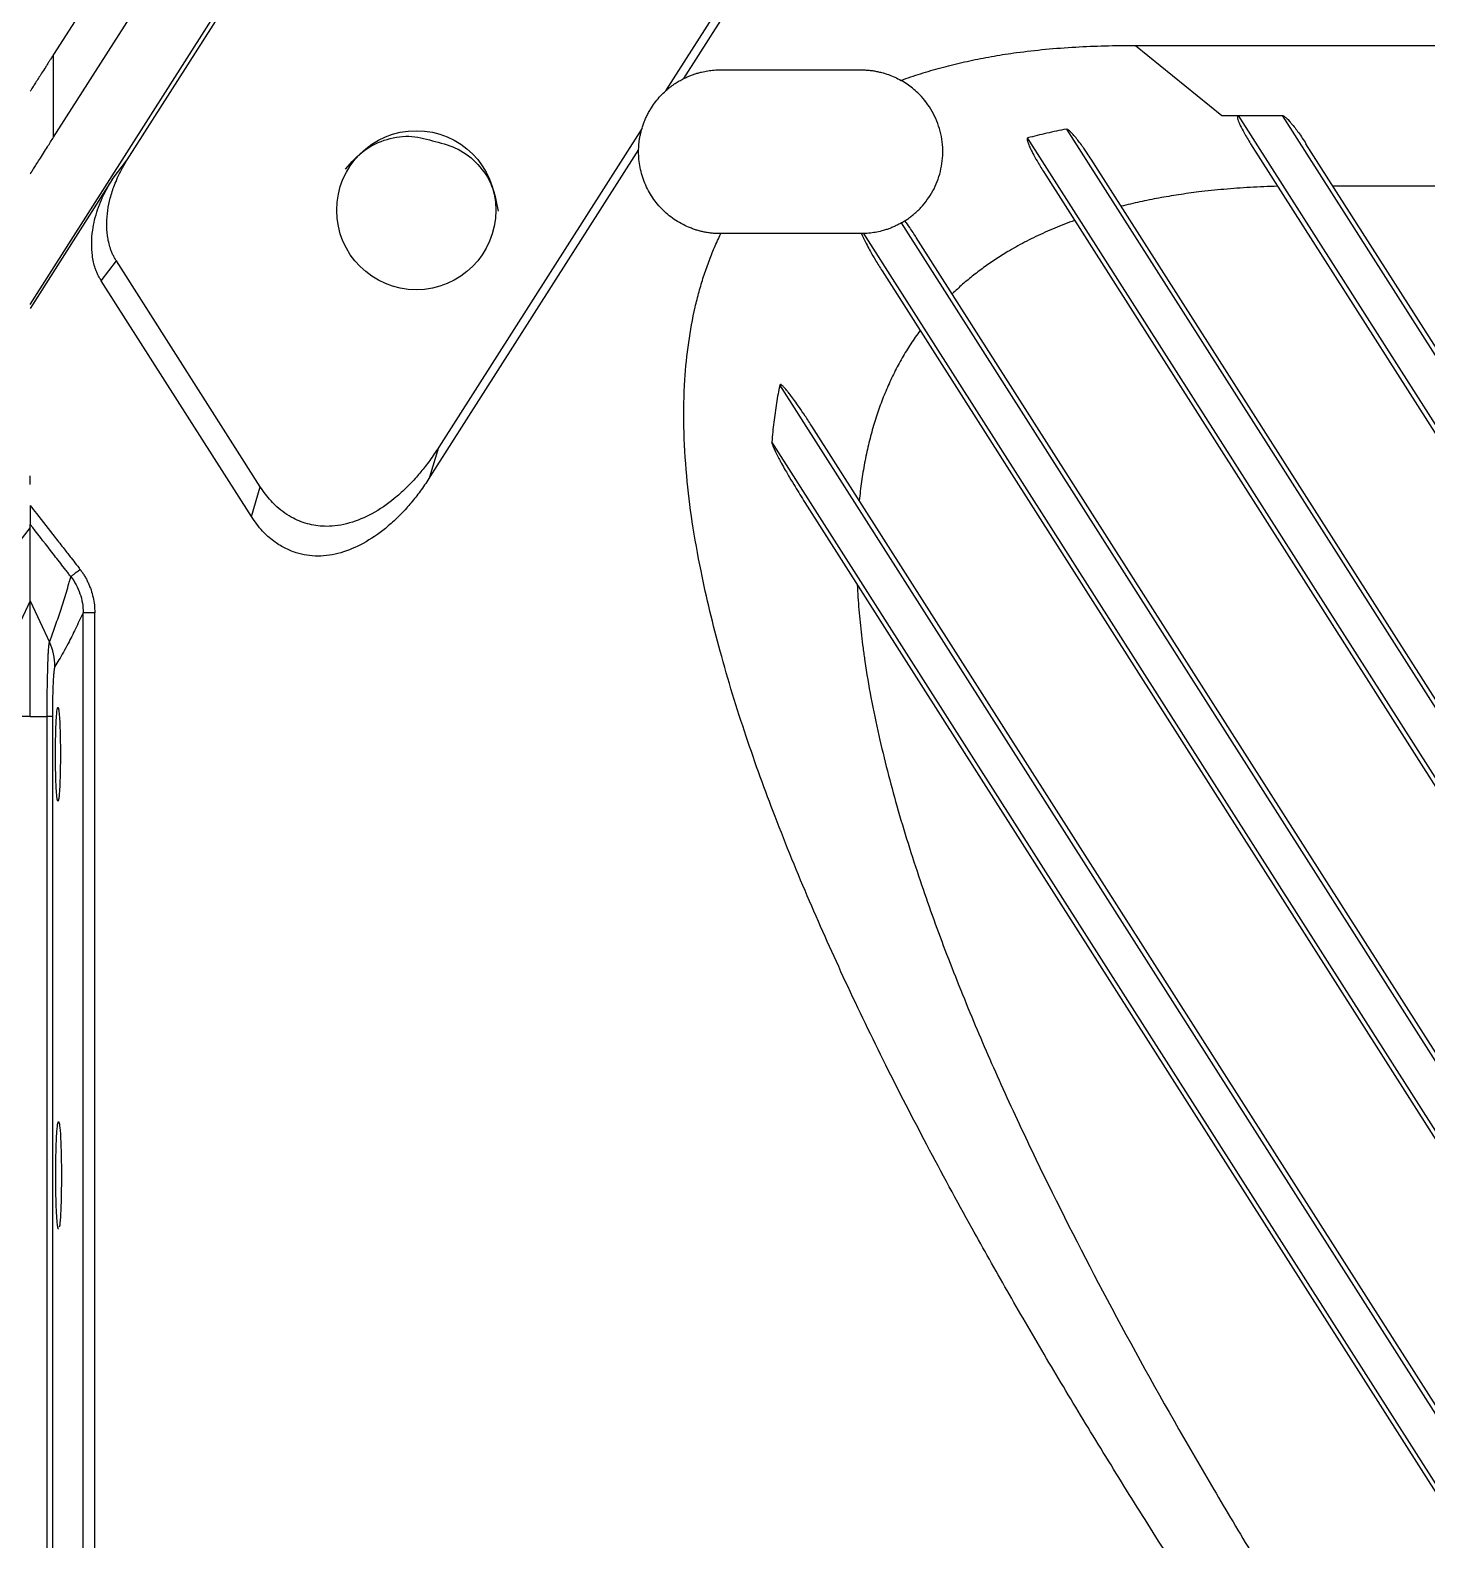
# Model space of a CAD drawing. Header units: millimetres. Extents: x 620 to 19791, y 2539 to 6969.
# Drawn here: x 17327 to 17386.6, y 4389.7 to 4454.3 of the extents above; entities that cross this region are included whole.
import ezdxf

# ---------------------------------------------------------------- set-up
doc = ezdxf.new("R2010")
doc.units = ezdxf.units.MM

# ---------------------------------------------------------------- blocks, each defined once
blk = doc.blocks.new('tugj')
at = {"color": 7, "linetype": 'Continuous', "lineweight": 25}
for p, q in [((12619.184, 5155.616), (12606.543, 5135.772)), ((12606.543, 5132.236), (12621.437, 5155.616)), ((12605.543, 5125.082), (12623.326, 5152.997)), ((12609.694, 5131.273), (12623.467, 5152.892)), ((12632.709, 5134.224), (12636.924, 5140.841)), ((12633.471, 5134.743), (12637.299, 5140.751)), ((12606.543, 5132.236), (12606.543, 5135.772)), ((12652.78, 5136.161), (12726.711, 5136.161)), ((12652.78, 5136.161), (12656.47, 5133.16)), ((12635.043, 5135.116), (12641.043, 5135.116)), ((12656.47, 5133.16), (12656.928, 5133.16)), ((12656.928, 5133.16), (12657.168, 5133.159)), ((12657.168, 5133.159), (12659.063, 5133.16)), ((12657.168, 5133.159), (12752.334, 4983.776)), ((12752.333, 4986.753), (12659.063, 5133.16)), ((12631.692, 5132.629), (12623.005, 5118.993)), ((12649.824, 5132.585), (12752.333, 4971.678)), ((12752.333, 4968.7), (12648.169, 5132.206)), ((12657.692, 5131.96), (12752.165, 4983.668)), ((12752.502, 4986.861), (12660.063, 5131.961)), ((12609.049, 5130.424), (12609.694, 5131.273)), ((12631.544, 5131.718), (12622.628, 5117.723)), ((12752.502, 4971.785), (12650.88, 5131.3)), ((12648.843, 5130.775), (12752.165, 4968.593)), ((12609.049, 5130.424), (12605.543, 5124.92)), ((12661.21, 5130.161), (12668.443, 5130.161)), ((12752.333, 4956.603), (12642.775, 5128.574)), ((12752.333, 4953.625), (12641.169, 5128.118)), ((12752.502, 4956.71), (12643.411, 5127.949)), ((12608.582, 5126.099), (12609.226, 5126.948)), ((12615.373, 5117.3), (12609.226, 5126.948)), ((12614.996, 5116.031), (12608.582, 5126.099)), ((12641.95, 5126.52), (12752.165, 4953.517)), ((12752.333, 4941.527), (12637.58, 5121.653)), ((12752.502, 4941.635), (12638.946, 5119.882)), ((12622.628, 5117.723), (12623.005, 5118.993)), ((12752.333, 4938.549), (12637.236, 5119.216)), ((12614.996, 5116.031), (12615.373, 5117.3)), ((12638.646, 5116.63), (12752.165, 4938.442)), ((12605.543, 5115.557), (12604.961, 5114.797)), ((12605.542, 5112.426), (12606.366, 5110.656)), ((12607.804, 5059.067), (12607.804, 5111.914)), ((12608.304, 5058.916), (12608.304, 5111.914)), ((12605.543, 5107.475), (12604.818, 5107.475)), ((12605.543, 5107.475), (12606.268, 5107.475)), ((12606.268, 4868.257), (12606.268, 5107.475)), ((12606.492, 5107.475), (12606.492, 4868.257))]:
    blk.add_line(p, q, dxfattribs=at)
at = {"color": 7, "linetype": 'Continuous', "lineweight": 25, "flags": 128}
blk.add_lwpolyline([(12605.543, 5112.426), (12605.131, 5111.541), (12604.719, 5110.656)], dxfattribs=at)
at = {"color": 7, "linetype": 'Continuous', "lineweight": 25}
blk.add_circle((12622.043, 5129.116), 3.4, dxfattribs=at)
for points, knots in [([(12606.543, 5135.772), (12606.511, 5135.722), (12606.452, 5135.63), (12606.37, 5135.501), (12606.3, 5135.39), (12606.242, 5135.298), (12606.154, 5135.158), (12606.039, 5134.979), (12605.898, 5134.759), (12605.772, 5134.566), (12605.679, 5134.419), (12605.62, 5134.318), (12605.581, 5134.252), (12605.549, 5134.21), (12605.545, 5134.205), (12605.543, 5134.202)], [0, 0, 0, 0, 0.076408, 0.143264, 0.200569, 0.248324, 0.286531, 0.419799, 0.534069, 0.651314, 0.759619, 0.819962, 0.870152, 0.932977, 1, 1, 1, 1]), ([(12642.757, 5134.667), (12642.896, 5134.716), (12643.174, 5134.815), (12643.596, 5134.953), (12644.025, 5135.084), (12644.461, 5135.207), (12644.903, 5135.322), (12645.352, 5135.43), (12645.807, 5135.53), (12646.269, 5135.623), (12646.737, 5135.708), (12647.212, 5135.785), (12647.94, 5135.89), (12648.943, 5136.004), (12650.201, 5136.098), (12651.487, 5136.152), (12652.34, 5136.158), (12652.78, 5136.161)], [0, 0, 0, 0, 0.04327, 0.086907, 0.130931, 0.175359, 0.220209, 0.2655, 0.311249, 0.357472, 0.404186, 0.451405, 0.499145, 0.621038, 0.748619, 0.870491, 1, 1, 1, 1]), ([(12633.471, 5134.743), (12633.52, 5134.767), (12633.618, 5134.814), (12633.768, 5134.877), (12633.921, 5134.932), (12634.077, 5134.981), (12634.27, 5135.031), (12634.501, 5135.077), (12634.771, 5135.11), (12634.952, 5135.114), (12635.043, 5135.116)], [0, 0, 0, 0, 0.1001719, 0.2000442, 0.2998342, 0.39976, 0.5000388, 0.6667868, 0.8331036, 1, 1, 1, 1]), ([(12641.043, 5135.116), (12641.102, 5135.115), (12641.222, 5135.113), (12641.401, 5135.099), (12641.578, 5135.076), (12641.754, 5135.044), (12641.968, 5134.994), (12642.216, 5134.917), (12642.493, 5134.807), (12642.669, 5134.713), (12642.757, 5134.667)], [0, 0, 0, 0, 0.100224, 0.200078, 0.299824, 0.399726, 0.500047, 0.666835, 0.833078, 1, 1, 1, 1]), ([(12632.709, 5134.224), (12632.741, 5134.252), (12632.807, 5134.31), (12632.905, 5134.389), (12633.005, 5134.463), (12633.131, 5134.551), (12633.288, 5134.648), (12633.408, 5134.71), (12633.471, 5134.743)], [0, 0, 0, 0, 0.119479, 0.242202, 0.368583, 0.499004, 0.73498, 1, 1, 1, 1]), ([(12642.927, 5128.666), (12642.976, 5128.699), (12643.075, 5128.764), (12643.216, 5128.87), (12643.352, 5128.983), (12643.481, 5129.102), (12643.665, 5129.291), (12643.888, 5129.563), (12644.124, 5129.937), (12644.313, 5130.34), (12644.497, 5130.919), (12644.582, 5131.691), (12644.464, 5132.46), (12644.251, 5133.038), (12644.041, 5133.439), (12643.784, 5133.807), (12643.517, 5134.101), (12643.256, 5134.332), (12643.016, 5134.513), (12642.844, 5134.615), (12642.757, 5134.667)], [0, 0, 0, 0, 0.024583, 0.049003, 0.073323, 0.097606, 0.121918, 0.182464, 0.2431, 0.305082, 0.366934, 0.494968, 0.624567, 0.687999, 0.751357, 0.813033, 0.874944, 0.916563, 0.958146, 1, 1, 1, 1]), ([(12631.692, 5132.629), (12631.712, 5132.69), (12631.751, 5132.811), (12631.822, 5132.989), (12631.901, 5133.163), (12631.991, 5133.332), (12632.111, 5133.533), (12632.27, 5133.76), (12632.476, 5134.005), (12632.631, 5134.151), (12632.709, 5134.224)], [0, 0, 0, 0, 0.100266, 0.200104, 0.299814, 0.399697, 0.500054, 0.666873, 0.833055, 1, 1, 1, 1]), ([(12657.168, 5133.159), (12657.161, 5133.157), (12657.147, 5133.152), (12657.134, 5133.135), (12657.131, 5133.113), (12657.131, 5133.065), (12657.152, 5132.985), (12657.193, 5132.871), (12657.278, 5132.68), (12657.44, 5132.369), (12657.597, 5132.114), (12657.692, 5131.96)], [0, 0, 0, 0, 0.016917, 0.031214, 0.045063, 0.064106, 0.139024, 0.224551, 0.335473, 0.600567, 1, 1, 1, 1]), ([(12659.063, 5133.16), (12659.069, 5133.159), (12659.084, 5133.157), (12659.107, 5133.147), (12659.134, 5133.131), (12659.164, 5133.109), (12659.198, 5133.081), (12659.242, 5133.04), (12659.298, 5132.985), (12659.366, 5132.911), (12659.521, 5132.732), (12659.763, 5132.419), (12659.958, 5132.12), (12660.063, 5131.961)], [0, 0, 0, 0, 0.01237, 0.028021, 0.047451, 0.070919, 0.098571, 0.130494, 0.185573, 0.248711, 0.319995, 0.636654, 1, 1, 1, 1]), ([(12631.544, 5131.718), (12631.546, 5131.766), (12631.55, 5131.859), (12631.562, 5132), (12631.58, 5132.145), (12631.608, 5132.298), (12631.644, 5132.46), (12631.676, 5132.573), (12631.692, 5132.629)], [0, 0, 0, 0, 0.179765, 0.346667, 0.501047, 0.673859, 0.839861, 1, 1, 1, 1]), ([(12649.824, 5132.585), (12649.683, 5132.557), (12649.401, 5132.501), (12648.984, 5132.409), (12648.573, 5132.312), (12648.303, 5132.241), (12648.169, 5132.206)], [0, 0, 0, 0, 0.255059, 0.506695, 0.754983, 1, 1, 1, 1]), ([(12650.88, 5131.3), (12650.826, 5131.383), (12650.732, 5131.529), (12650.605, 5131.713), (12650.482, 5131.888), (12650.353, 5132.06), (12650.214, 5132.238), (12650.11, 5132.354), (12650.039, 5132.434), (12649.987, 5132.488), (12649.914, 5132.54), (12649.856, 5132.569), (12649.824, 5132.585)], [0, 0, 0, 0, 0.17727, 0.310571, 0.399904, 0.560232, 0.695305, 0.803603, 0.839023, 0.886091, 0.936552, 1, 1, 1, 1]), ([(12605.543, 5130.666), (12605.543, 5130.667), (12605.544, 5130.668), (12605.552, 5130.681), (12605.564, 5130.7), (12605.582, 5130.728), (12605.618, 5130.783), (12605.686, 5130.891), (12605.799, 5131.068), (12605.942, 5131.293), (12606.107, 5131.551), (12606.309, 5131.871), (12606.456, 5132.1), (12606.543, 5132.236)], [0, 0, 0, 0, 0.030657, 0.061815, 0.093828, 0.127026, 0.161703, 0.258192, 0.371333, 0.496055, 0.644878, 0.790466, 1, 1, 1, 1]), ([(12619.017, 5130.874), (12619.274, 5131.167), (12619.767, 5131.729), (12620.784, 5132.194), (12621.849, 5132.346), (12622.523, 5132.149), (12622.853, 5132.053)], [0, 0, 0, 0, 0.268629, 0.515707, 0.762429, 1, 1, 1, 1]), ([(12622.853, 5132.053), (12623.192, 5131.964), (12623.874, 5131.785), (12624.715, 5131.1), (12625.341, 5130.179), (12625.474, 5129.447), (12625.542, 5129.074)], [0, 0, 0, 0, 0.241489, 0.486465, 0.738116, 1, 1, 1, 1]), ([(12648.169, 5132.206), (12648.163, 5132.198), (12648.154, 5132.184), (12648.148, 5132.16), (12648.149, 5132.134), (12648.154, 5132.099), (12648.165, 5132.052), (12648.187, 5131.985), (12648.219, 5131.903), (12648.285, 5131.752), (12648.4, 5131.524), (12648.593, 5131.178), (12648.75, 5130.924), (12648.843, 5130.775)], [0, 0, 0, 0, 0.017238, 0.031802, 0.045254, 0.064758, 0.097079, 0.136863, 0.195671, 0.261965, 0.443812, 0.672535, 1, 1, 1, 1]), ([(12609.226, 5126.948), (12609.2, 5126.991), (12609.148, 5127.076), (12609.08, 5127.21), (12609.02, 5127.347), (12608.954, 5127.525), (12608.891, 5127.752), (12608.828, 5128.104), (12608.802, 5128.562), (12608.846, 5129.101), (12608.96, 5129.652), (12609.111, 5130.117), (12609.284, 5130.529), (12609.463, 5130.893), (12609.613, 5131.141), (12609.694, 5131.273)], [0, 0, 0, 0, 0.032713, 0.065464, 0.09831, 0.131309, 0.18972, 0.25259, 0.365747, 0.489593, 0.605836, 0.734325, 0.809811, 0.898366, 1, 1, 1, 1]), ([(12635.054, 5128.116), (12634.994, 5128.116), (12634.875, 5128.118), (12634.698, 5128.131), (12634.523, 5128.153), (12634.35, 5128.183), (12634.178, 5128.222), (12634.009, 5128.27), (12633.842, 5128.327), (12633.516, 5128.455), (12633.051, 5128.707), (12632.515, 5129.162), (12632.076, 5129.712), (12631.812, 5130.236), (12631.664, 5130.679), (12631.587, 5131.021), (12631.544, 5131.368), (12631.544, 5131.601), (12631.544, 5131.718)], [0, 0, 0, 0, 0.031946, 0.063607, 0.095061, 0.126386, 0.157664, 0.188975, 0.220398, 0.252014, 0.376591, 0.501216, 0.625704, 0.750422, 0.813205, 0.875307, 0.937361, 1, 1, 1, 1]), ([(12608.582, 5126.099), (12608.555, 5126.142), (12608.503, 5126.227), (12608.434, 5126.361), (12608.374, 5126.498), (12608.308, 5126.676), (12608.245, 5126.903), (12608.183, 5127.26), (12608.158, 5127.717), (12608.2, 5128.227), (12608.291, 5128.703), (12608.418, 5129.14), (12608.586, 5129.574), (12608.795, 5130.006), (12608.963, 5130.283), (12609.049, 5130.424)], [0, 0, 0, 0, 0.0329932, 0.0657961, 0.0985296, 0.1313159, 0.1901957, 0.2526078, 0.3681449, 0.4895308, 0.5869421, 0.6859197, 0.7872669, 0.8917324, 1, 1, 1, 1]), ([(12658.851, 5130.142), (12658.653, 5130.135), (12658.263, 5130.122), (12657.683, 5130.092), (12657.115, 5130.055), (12656.56, 5130.011), (12656.016, 5129.958), (12655.37, 5129.885), (12654.625, 5129.783), (12653.784, 5129.641), (12652.965, 5129.479), (12652.429, 5129.349), (12652.164, 5129.285)], [0, 0, 0, 0, 0.087666, 0.173589, 0.257788, 0.34028, 0.421087, 0.50023, 0.629018, 0.755162, 0.878781, 1, 1, 1, 1]), ([(12642.775, 5128.574), (12642.726, 5128.547), (12642.627, 5128.493), (12642.475, 5128.421), (12642.32, 5128.355), (12642.161, 5128.298), (12641.964, 5128.236), (12641.727, 5128.179), (12641.45, 5128.134), (12641.263, 5128.123), (12641.169, 5128.118)], [0, 0, 0, 0, 0.10019, 0.200056, 0.299831, 0.399749, 0.500042, 0.666803, 0.833095, 1, 1, 1, 1]), ([(12642.927, 5128.666), (12642.921, 5128.662), (12642.909, 5128.655), (12642.884, 5128.639), (12642.858, 5128.623), (12642.83, 5128.606), (12642.802, 5128.59), (12642.784, 5128.579), (12642.775, 5128.574)], [0, 0, 0, 0, 0.193434, 0.376156, 0.548169, 0.709476, 0.860083, 1, 1, 1, 1]), ([(12643.411, 5127.949), (12643.319, 5128.091), (12643.162, 5128.333), (12642.996, 5128.569), (12642.927, 5128.666)], [0, 0, 0, 0, 0.587301, 1, 1, 1, 1]), ([(12650.177, 5128.681), (12650.033, 5128.628), (12649.748, 5128.523), (12649.328, 5128.353), (12648.919, 5128.176), (12648.52, 5127.991), (12648.133, 5127.799), (12647.756, 5127.598), (12647.329, 5127.355), (12646.857, 5127.062), (12646.346, 5126.713), (12645.856, 5126.343), (12645.387, 5125.956), (12645.091, 5125.68), (12644.944, 5125.542)], [0, 0, 0, 0, 0.074802, 0.148429, 0.220926, 0.292342, 0.362727, 0.432134, 0.500619, 0.60245, 0.703089, 0.802749, 0.901645, 1, 1, 1, 1]), ([(12654.112, 5071.695), (12653.803, 5072.181), (12653.19, 5073.146), (12652.287, 5074.59), (12651.404, 5076.019), (12650.541, 5077.433), (12649.699, 5078.831), (12648.877, 5080.214), (12648.076, 5081.583), (12647.295, 5082.936), (12646.535, 5084.274), (12645.378, 5086.343), (12643.883, 5089.1), (12642.075, 5092.612), (12640.398, 5096.083), (12638.812, 5099.62), (12637.385, 5103.111), (12636.095, 5106.668), (12635.018, 5110.167), (12634.276, 5113.238), (12633.827, 5115.748), (12633.572, 5117.808), (12633.455, 5119.836), (12633.49, 5121.74), (12633.659, 5123.444), (12633.887, 5124.698), (12634.121, 5125.632), (12634.314, 5126.278), (12634.533, 5126.907), (12634.776, 5127.521), (12634.962, 5127.918), (12635.054, 5128.116)], [0, 0, 0, 0, 0.0281268, 0.0558675, 0.083223, 0.1101943, 0.1367821, 0.1629874, 0.1888113, 0.2142547, 0.2393188, 0.2640046, 0.33008, 0.3925822, 0.4569819, 0.5184057, 0.5819469, 0.6411849, 0.7032438, 0.7607171, 0.79542, 0.8277858, 0.8620839, 0.8946234, 0.9207063, 0.9456908, 0.9567912, 0.9677505, 0.9785903, 0.9893326, 1, 1, 1, 1]), ([(12641.057, 5128.116), (12640.759, 5128.116), (12640.128, 5128.116), (12639.127, 5128.116), (12637.895, 5128.116), (12636.525, 5128.116), (12635.525, 5128.116), (12635.054, 5128.116)], [0, 0, 0, 0, 0.148764, 0.315345, 0.499744, 0.764431, 1, 1, 1, 1]), ([(12641.058, 5128.116), (12641.062, 5128.108), (12641.067, 5128.097), (12641.074, 5128.086), (12641.076, 5128.082), (12641.08, 5128.076), (12641.084, 5128.07), (12641.089, 5128.063), (12641.091, 5128.059), (12641.094, 5128.054), (12641.101, 5128.043), (12641.112, 5128.021), (12641.123, 5127.987), (12641.188, 5127.849), (12641.293, 5127.636), (12641.468, 5127.317), (12641.681, 5126.949), (12641.853, 5126.675), (12641.95, 5126.52)], [0, 0, 0, 0, 0.0152175, 0.0190741, 0.020998, 0.0229155, 0.030467, 0.0341319, 0.0359265, 0.0376923, 0.0444137, 0.0562937, 0.078056, 0.1037206, 0.3045759, 0.4684347, 0.7002383, 1, 1, 1, 1]), ([(12643.571, 5123.975), (12643.503, 5123.881), (12643.366, 5123.692), (12643.172, 5123.401), (12642.985, 5123.105), (12642.806, 5122.803), (12642.635, 5122.495), (12642.472, 5122.182), (12642.317, 5121.863), (12642.171, 5121.538), (12642.032, 5121.207), (12641.901, 5120.871), (12641.736, 5120.411), (12641.549, 5119.817), (12641.356, 5119.08), (12641.195, 5118.314), (12641.062, 5117.52), (12641.001, 5116.979), (12640.97, 5116.705)], [0, 0, 0, 0, 0.044718, 0.089457, 0.134253, 0.17914, 0.224155, 0.269331, 0.314703, 0.360306, 0.406172, 0.452335, 0.498827, 0.593777, 0.691149, 0.791172, 0.894058, 1, 1, 1, 1]), ([(12637.58, 5121.653), (12637.554, 5121.523), (12637.501, 5121.262), (12637.432, 5120.865), (12637.37, 5120.462), (12637.317, 5120.052), (12637.271, 5119.637), (12637.248, 5119.357), (12637.236, 5119.216)], [0, 0, 0, 0, 0.161473, 0.324918, 0.490415, 0.658045, 0.827882, 1, 1, 1, 1]), ([(12638.946, 5119.882), (12638.851, 5120.029), (12638.677, 5120.299), (12638.429, 5120.666), (12638.22, 5120.962), (12638.053, 5121.19), (12637.92, 5121.36), (12637.821, 5121.479), (12637.747, 5121.561), (12637.697, 5121.611), (12637.662, 5121.64), (12637.639, 5121.659), (12637.62, 5121.669), (12637.598, 5121.666), (12637.587, 5121.658), (12637.58, 5121.653)], [0, 0, 0, 0, 0.230026, 0.424715, 0.584075, 0.708126, 0.796556, 0.869812, 0.911898, 0.942851, 0.962508, 0.972036, 0.981659, 0.989826, 1, 1, 1, 1]), ([(12623.005, 5118.993), (12622.942, 5118.895), (12622.817, 5118.703), (12622.624, 5118.429), (12622.432, 5118.173), (12622.241, 5117.935), (12621.965, 5117.611), (12621.594, 5117.22), (12620.977, 5116.67), (12620.197, 5116.131), (12619.362, 5115.777), (12618.699, 5115.632), (12618.123, 5115.587), (12617.47, 5115.664), (12616.872, 5115.89), (12616.416, 5116.168), (12616.098, 5116.421), (12615.826, 5116.694), (12615.587, 5116.98), (12615.446, 5117.191), (12615.373, 5117.3)], [0, 0, 0, 0, 0.036696, 0.071781, 0.105261, 0.13714, 0.167426, 0.238953, 0.306259, 0.426836, 0.534944, 0.58862, 0.639182, 0.715988, 0.792965, 0.837683, 0.883516, 0.920021, 0.958792, 1, 1, 1, 1]), ([(12637.236, 5119.216), (12637.236, 5119.206), (12637.237, 5119.183), (12637.247, 5119.144), (12637.263, 5119.093), (12637.286, 5119.031), (12637.316, 5118.959), (12637.354, 5118.875), (12637.398, 5118.781), (12637.451, 5118.675), (12637.51, 5118.559), (12637.577, 5118.432), (12637.677, 5118.247), (12637.817, 5117.997), (12638.01, 5117.665), (12638.286, 5117.204), (12638.506, 5116.853), (12638.646, 5116.63)], [0, 0, 0, 0, 0.009636, 0.023334, 0.041271, 0.063526, 0.090136, 0.121124, 0.156505, 0.196289, 0.240481, 0.289088, 0.342111, 0.453728, 0.579804, 0.731703, 1, 1, 1, 1]), ([(12605.543, 5117.394), (12605.543, 5117.449), (12605.544, 5117.54), (12605.542, 5117.645), (12605.543, 5117.705), (12605.543, 5117.74), (12605.543, 5117.762), (12605.543, 5117.765), (12605.543, 5117.766)], [0, 0, 0, 0, 0.359744, 0.595573, 0.719557, 0.825747, 0.917505, 1, 1, 1, 1]), ([(12622.628, 5117.723), (12622.567, 5117.629), (12622.447, 5117.444), (12622.259, 5117.175), (12622.068, 5116.918), (12621.874, 5116.674), (12621.596, 5116.347), (12621.221, 5115.952), (12620.604, 5115.405), (12619.821, 5114.864), (12618.84, 5114.445), (12617.85, 5114.285), (12617.024, 5114.411), (12616.401, 5114.672), (12616.005, 5114.923), (12615.698, 5115.175), (12615.455, 5115.416), (12615.217, 5115.7), (12615.071, 5115.918), (12614.996, 5116.031)], [0, 0, 0, 0, 0.035181, 0.06949, 0.102958, 0.135615, 0.167497, 0.237811, 0.306398, 0.426306, 0.535135, 0.638829, 0.737184, 0.792914, 0.85017, 0.883735, 0.9175, 0.957411, 1, 1, 1, 1]), ([(12605.54, 5116.494), (12605.63, 5116.38), (12605.987, 5115.925), (12606.472, 5115.306), (12606.968, 5114.675), (12607.267, 5114.292), (12607.48, 5114.018), (12607.608, 5113.855), (12607.663, 5113.78), (12607.677, 5113.761)], [0, 0, 0, 0, 0.125587, 0.4999926, 0.6799791, 0.8199719, 0.9199712, 0.9799782, 1, 1, 1, 1]), ([(12605.54, 5116.494), (12605.54, 5116.472), (12605.541, 5116.423), (12605.541, 5116.329), (12605.543, 5116.21), (12605.543, 5116.083), (12605.543, 5115.964), (12605.542, 5115.864), (12605.543, 5115.779), (12605.543, 5115.716), (12605.543, 5115.7), (12605.543, 5115.692)], [0, 0, 0, 0, 0.066161, 0.147469, 0.285966, 0.428916, 0.548302, 0.676783, 0.786689, 0.898451, 1, 1, 1, 1]), ([(12607.282, 5113.456), (12607.279, 5113.459), (12607.275, 5113.464), (12607.266, 5113.476), (12607.25, 5113.496), (12607.218, 5113.537), (12607.155, 5113.619), (12607.029, 5113.782), (12606.775, 5114.109), (12606.269, 5114.761), (12605.833, 5115.32), (12605.543, 5115.692)], [0, 0, 0, 0, 0.003906, 0.007812, 0.015625, 0.03125, 0.0625, 0.125, 0.25, 0.499999, 1, 1, 1, 1]), ([(12605.543, 5112.426), (12605.543, 5112.551), (12605.543, 5112.828), (12605.543, 5113.374), (12605.543, 5114.064), (12605.543, 5114.765), (12605.543, 5115.308), (12605.543, 5115.576), (12605.543, 5115.692)], [0, 0, 0, 0, 0.113981, 0.252663, 0.503553, 0.752665, 0.893678, 1, 1, 1, 1]), ([(12607.677, 5113.761), (12607.632, 5113.727), (12607.585, 5113.69), (12607.492, 5113.619), (12607.448, 5113.584), (12607.373, 5113.526), (12607.342, 5113.503), (12607.299, 5113.469), (12607.286, 5113.459), (12607.282, 5113.456)], [0, 0, 0, 0, 0.25, 0.25, 0.5, 0.5, 0.75, 0.75, 1, 1, 1, 1]), ([(12607.677, 5113.761), (12607.709, 5113.718), (12607.774, 5113.631), (12607.863, 5113.493), (12607.944, 5113.35), (12608.018, 5113.202), (12608.084, 5113.049), (12608.162, 5112.84), (12608.237, 5112.573), (12608.294, 5112.246), (12608.3, 5112.025), (12608.304, 5111.914)], [0, 0, 0, 0, 0.082116, 0.164352, 0.246968, 0.33022, 0.414359, 0.499626, 0.666608, 0.83272, 1, 1, 1, 1]), ([(12606.366, 5110.656), (12606.376, 5110.681), (12606.397, 5110.73), (12606.436, 5110.833), (12606.504, 5111.02), (12606.64, 5111.403), (12606.834, 5111.979), (12607.025, 5112.58), (12607.145, 5112.981), (12607.2, 5113.168), (12607.223, 5113.247), (12607.242, 5113.31), (12607.257, 5113.356), (12607.269, 5113.406), (12607.277, 5113.439), (12607.282, 5113.456)], [0, 0, 0, 0, 0.031231, 0.062466, 0.124947, 0.249927, 0.499933, 0.749964, 0.874979, 0.906402, 0.937487, 0.953153, 0.968741, 0.98437, 1, 1, 1, 1]), ([(12607.282, 5113.456), (12607.45, 5113.237), (12607.582, 5112.99), (12607.76, 5112.467), (12607.805, 5112.191), (12607.804, 5111.914)], [0, 0, 0, 0, 0.5, 0.5, 1, 1, 1, 1]), ([(12640.887, 5113.112), (12640.897, 5112.935), (12640.915, 5112.578), (12640.956, 5112.041), (12641.005, 5111.498), (12641.064, 5110.951), (12641.132, 5110.398), (12641.256, 5109.508), (12641.468, 5108.259), (12641.9, 5106.189), (12642.575, 5103.574), (12643.531, 5100.526), (12644.634, 5097.461), (12645.82, 5094.497), (12647.124, 5091.514), (12648.931, 5087.656), (12651.408, 5082.779), (12654.024, 5078.045), (12656.231, 5074.247), (12657.903, 5071.452), (12659.659, 5068.59), (12660.875, 5066.669), (12661.491, 5065.695)], [0, 0, 0, 0, 0.010214, 0.020538, 0.030977, 0.041532, 0.052206, 0.063002, 0.093188, 0.125078, 0.184557, 0.248396, 0.308695, 0.371827, 0.431927, 0.495911, 0.616733, 0.746415, 0.806904, 0.869326, 0.933688, 1, 1, 1, 1]), ([(12605.543, 5107.475), (12605.543, 5107.547), (12605.543, 5107.692), (12605.543, 5107.908), (12605.543, 5108.123), (12605.543, 5108.335), (12605.543, 5108.547), (12605.543, 5108.757), (12605.543, 5108.965), (12605.543, 5109.393), (12605.543, 5110.021), (12605.543, 5110.773), (12605.543, 5111.416), (12605.543, 5111.832), (12605.543, 5112.088), (12605.543, 5112.238), (12605.543, 5112.355), (12605.543, 5112.402), (12605.543, 5112.426)], [0, 0, 0, 0, 0.030431, 0.060694, 0.090844, 0.12094, 0.151038, 0.181196, 0.21147, 0.241917, 0.370935, 0.500028, 0.629045, 0.758138, 0.818817, 0.879049, 0.939291, 1, 1, 1, 1]), ([(12607.804, 5111.914), (12607.75, 5111.796), (12607.641, 5111.561), (12607.48, 5111.225), (12607.321, 5110.904), (12607.148, 5110.568), (12606.966, 5110.229), (12606.777, 5109.898), (12606.656, 5109.708), (12606.598, 5109.617)], [0, 0, 0, 0, 0.135998, 0.269847, 0.401548, 0.531104, 0.699449, 0.855745, 1, 1, 1, 1]), ([(12608.304, 5111.914), (12608.177, 5111.914), (12608.051, 5111.914), (12607.868, 5111.914), (12607.811, 5111.914), (12607.804, 5111.914)], [0, 0, 0, 0, 0.5, 0.5, 1, 1, 1, 1]), ([(12606.268, 5107.475), (12606.268, 5107.527), (12606.268, 5107.631), (12606.268, 5107.787), (12606.269, 5107.942), (12606.271, 5108.113), (12606.272, 5108.351), (12606.274, 5108.619), (12606.278, 5108.897), (12606.285, 5109.223), (12606.294, 5109.491), (12606.302, 5109.778), (12606.309, 5109.972), (12606.318, 5110.169), (12606.326, 5110.303), (12606.335, 5110.418), (12606.344, 5110.516), (12606.354, 5110.605), (12606.362, 5110.638), (12606.366, 5110.656)], [0, 0, 0, 0, 0.033411, 0.066869, 0.100343, 0.13381, 0.178292, 0.25666, 0.314504, 0.372587, 0.496076, 0.529, 0.622776, 0.681149, 0.745677, 0.794419, 0.853056, 0.921642, 1, 1, 1, 1]), ([(12606.598, 5109.617), (12606.595, 5109.613), (12606.591, 5109.605), (12606.584, 5109.583), (12606.577, 5109.553), (12606.57, 5109.516), (12606.564, 5109.47), (12606.553, 5109.381), (12606.539, 5109.222), (12606.523, 5108.954), (12606.51, 5108.634), (12606.501, 5108.312), (12606.496, 5108.012), (12606.493, 5107.745), (12606.493, 5107.565), (12606.492, 5107.475)], [0, 0, 0, 0, 0.041612, 0.08292, 0.124081, 0.165256, 0.206602, 0.248277, 0.373047, 0.49785, 0.62318, 0.748539, 0.832611, 0.915974, 1, 1, 1, 1]), ([(12606.729, 5103.866), (12606.726, 5103.866), (12606.722, 5103.868), (12606.715, 5103.881), (12606.708, 5103.902), (12606.701, 5103.932), (12606.695, 5103.971), (12606.684, 5104.048), (12606.67, 5104.193), (12606.654, 5104.441), (12606.641, 5104.742), (12606.631, 5105.089), (12606.625, 5105.465), (12606.623, 5105.857), (12606.625, 5106.25), (12606.631, 5106.627), (12606.641, 5106.976), (12606.654, 5107.281), (12606.67, 5107.533), (12606.686, 5107.701), (12606.701, 5107.802), (12606.715, 5107.856), (12606.724, 5107.862), (12606.729, 5107.865)], [0, 0, 0, 0, 0.021346, 0.04241, 0.063283, 0.084057, 0.104826, 0.125687, 0.188, 0.250088, 0.311855, 0.37391, 0.43641, 0.498756, 0.56095, 0.623521, 0.685882, 0.747997, 0.810632, 0.873704, 0.915461, 0.957304, 1, 1, 1, 1]), ([(12606.729, 5107.865), (12606.731, 5107.865), (12606.736, 5107.863), (12606.743, 5107.85), (12606.749, 5107.829), (12606.756, 5107.799), (12606.763, 5107.761), (12606.773, 5107.683), (12606.787, 5107.538), (12606.803, 5107.29), (12606.816, 5106.989), (12606.826, 5106.642), (12606.832, 5106.266), (12606.834, 5105.874), (12606.832, 5105.481), (12606.826, 5105.104), (12606.817, 5104.755), (12606.804, 5104.45), (12606.788, 5104.198), (12606.772, 5104.03), (12606.756, 5103.929), (12606.743, 5103.875), (12606.733, 5103.869), (12606.729, 5103.866)], [0, 0, 0, 0, 0.021346, 0.04241, 0.063283, 0.084056, 0.104826, 0.125687, 0.188, 0.250088, 0.311855, 0.37391, 0.43641, 0.498756, 0.56095, 0.623521, 0.685882, 0.747997, 0.810632, 0.873704, 0.915461, 0.957304, 1, 1, 1, 1]), ([(12606.756, 5085.566), (12606.753, 5085.567), (12606.748, 5085.569), (12606.74, 5085.584), (12606.732, 5085.608), (12606.724, 5085.643), (12606.717, 5085.687), (12606.705, 5085.776), (12606.688, 5085.942), (12606.67, 5086.228), (12606.655, 5086.574), (12606.644, 5086.973), (12606.637, 5087.405), (12606.634, 5087.856), (12606.637, 5088.307), (12606.644, 5088.741), (12606.655, 5089.142), (12606.669, 5089.493), (12606.688, 5089.784), (12606.707, 5089.976), (12606.724, 5090.092), (12606.74, 5090.154), (12606.75, 5090.161), (12606.756, 5090.165)], [0, 0, 0, 0, 0.021245, 0.042243, 0.063084, 0.083861, 0.104667, 0.125596, 0.188211, 0.250208, 0.311749, 0.373875, 0.436451, 0.498749, 0.560974, 0.623545, 0.685901, 0.747871, 0.810407, 0.873806, 0.915692, 0.957504, 1, 1, 1, 1]), ([(12606.756, 5090.165), (12606.772, 5090.13), (12606.803, 5090.061), (12606.843, 5089.532), (12606.87, 5088.775), (12606.879, 5087.876), (12606.87, 5086.97), (12606.844, 5086.215), (12606.811, 5085.744), (12606.788, 5085.68), (12606.78, 5085.659)], [0, 0, 0, 0, 0.134323, 0.267824, 0.400296, 0.534058, 0.667737, 0.800909, 0.935813, 1, 1, 1, 1])]:
    blk.add_open_spline(points, degree=3, knots=knots, dxfattribs=at)
for points in [[(12641.169, 5128.118), (12641.131, 5128.117), (12641.093, 5128.115), (12641.058, 5128.116)], [(12606.598, 5109.617), (12606.596, 5109.976), (12606.514, 5110.338), (12606.366, 5110.656)], [(12606.492, 5107.475), (12606.476, 5107.475), (12606.399, 5107.475), (12606.268, 5107.475)]]:
    blk.add_open_spline(points, degree=3, dxfattribs=at)
blk = doc.blocks.new('*U204')
blk.add_blockref('tugj', (-12530.543, -4991.113))
blk = doc.blocks.new('*U205')
at = {"color": 0, "linetype": 'ByBlock', "lineweight": -2, "transparency": 16777216}
blk.add_blockref('*U204', (0, 337.5), dxfattribs=at)

msp = doc.modelspace()

# ---------------------------------------------------------------- block references
msp.add_blockref('*U205', (17251.96016, 3971.06063))

doc.saveas('drawing.dxf')
